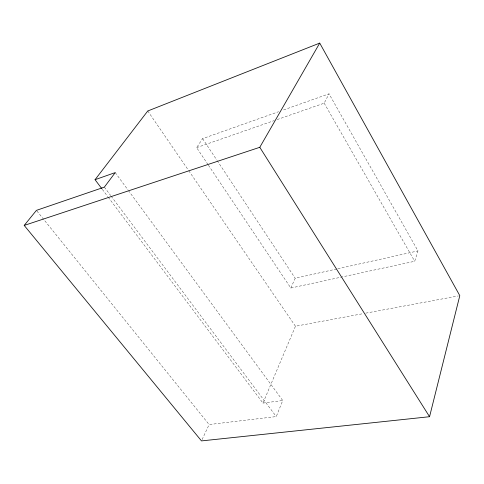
<?xml version="1.0" encoding="UTF-8"?>
<svg xmlns="http://www.w3.org/2000/svg" width="484" height="484" viewBox="0 0 484 484"><rect width="100%" height="100%" fill="white"/><g stroke="black" fill="none" stroke-linecap="round" stroke-linejoin="round"><path stroke-width="0.36" stroke-dasharray="2.42 1.81" d="M208.404 165.189L290.817 288.028L414.715 261.275L417.97 250.9L329.023 93.829L282.862 110.189M36.899 210.957L209.124 424.559L276.261 416.579L282.741 400.516L128.629 190.829M108.216 197.2L262.969 403.099L295.452 326.234L362.819 313.699M290.817 288.028L295.192 278.246L337.094 268.91M202.118 439.545L209.124 424.559M277.157 119.566L324.183 103.171L329.023 93.829M207.987 164.56L196.631 147.638L202.596 138.63L278.602 111.701M196.631 147.638L274.307 120.564M337.832 268.747L417.97 250.9M365.777 313.148L458.318 295.936M262.969 403.099L282.741 400.516M102.318 189.353L107.763 196.595M104.362 187.126L110.697 195.578M111.151 196.183L276.261 416.579M115.228 172.594L128.181 190.218M147.765 110.987L188.312 170.09M188.742 170.707L295.452 326.234M202.596 138.63L216.778 160.01M217.195 160.64L295.192 278.246M324.183 103.171L414.715 261.275"/><path stroke-width="0.73" d="M95.052 179.691L115.228 172.594L104.362 187.126L36.427 210.365L24.2 225.429L201.483 440.906L429.556 416.712L459.8 295.657L319.73 43.094L147.765 110.987L95.052 179.691L101.864 188.748M24.2 225.429L259.781 147.305L319.73 43.094M259.781 147.305L429.556 416.712"/></g></svg>
